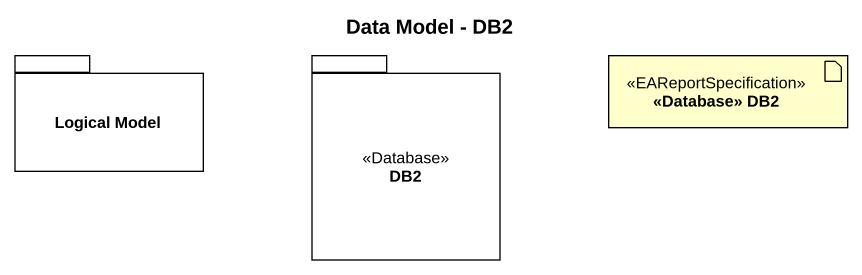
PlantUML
@startuml
title Data Model - DB2
package "Logical Model" as Logical_Model {
}
package DB2 <<Database>> {
}
artifact "<<Database>> DB2" as Database_DB2 <<EAReportSpecification>>
@enduml
